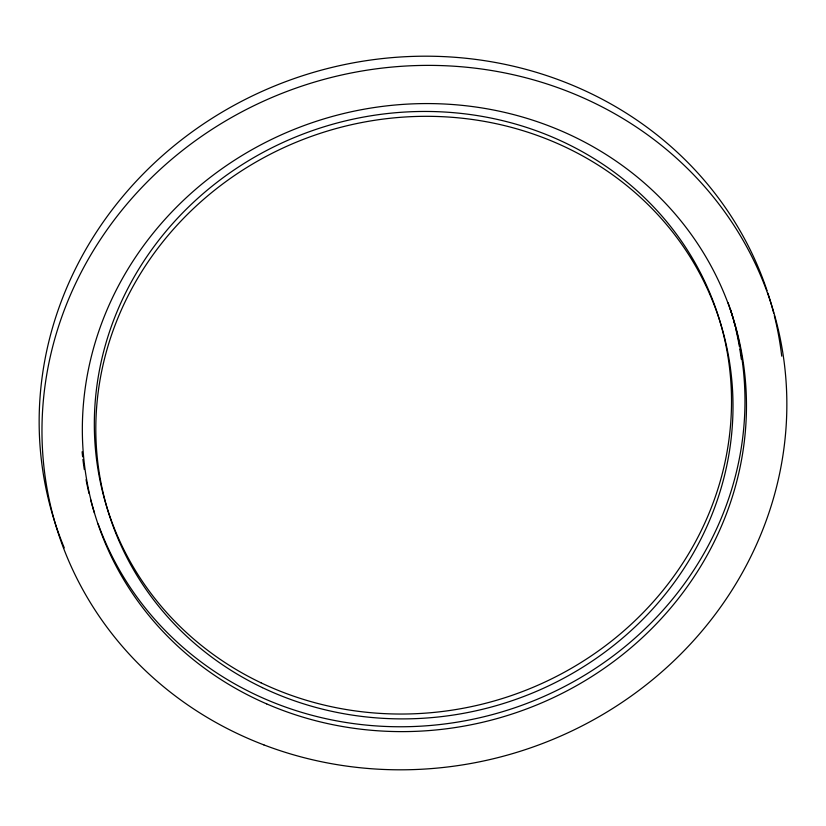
<?xml version="1.0" encoding="UTF-8"?>
<svg xmlns="http://www.w3.org/2000/svg" width="826" height="826" viewBox="0 0 826 826"><rect width="100%" height="100%" fill="white"/><g stroke="black" fill="none" stroke-linecap="round" stroke-linejoin="round"><path stroke-width="1.24" d="M774.303 315.522A374.467 350.069 -17 0 1 781.737 356.161M64.263 547.845A374.467 350.069 -17 0 1 288.697 80.535A374.467 350.069 -17 0 1 767.044 290.628M767.86 293.085A374.467 350.069 -17 0 1 773.663 313.002M733.911 321.469A333.869 312.104 -17 0 1 735.181 326.446M735.79 328.934A333.869 312.104 -17 0 1 739.384 346.548M739.807 349.088A333.869 312.104 -17 0 1 741.283 359.227M730.38 309.203A333.869 312.104 -17 0 1 733.251 319.001M728.088 302.708A333.869 312.104 -17 0 1 518.109 706.633A333.869 312.104 -17 0 1 98.18 523.973M94.515 513.163A333.869 312.104 -17 0 1 90.602 499.678M89.032 493.463A333.869 312.104 -17 0 1 86.049 479.648M84.304 469.529A333.869 312.104 -17 0 1 82.92 459.38M82.631 456.84A333.869 312.104 -17 0 1 82.115 451.77M263.876 744.897A374.467 350.069 -17 0 0 784.7 366.62A374.467 350.069 -17 0 0 194.637 141.267A374.467 350.069 -17 0 0 263.876 744.897M266.674 703.897A333.869 312.104 -17 0 0 745.816 386.165A333.869 312.104 -17 0 0 230.722 162.722A333.869 312.104 -17 0 0 266.674 703.897M262.451 687.645A320.333 299.456 -17 0 0 732.889 398.287A320.333 299.456 -17 0 0 247.872 166.862A320.333 299.456 -17 0 0 262.451 687.645M260.975 682.792A320.333 299.456 -17 0 0 731.413 393.434A320.333 299.456 -17 0 0 246.385 162.01A320.333 299.456 -17 0 0 260.975 682.792"/></g></svg>
